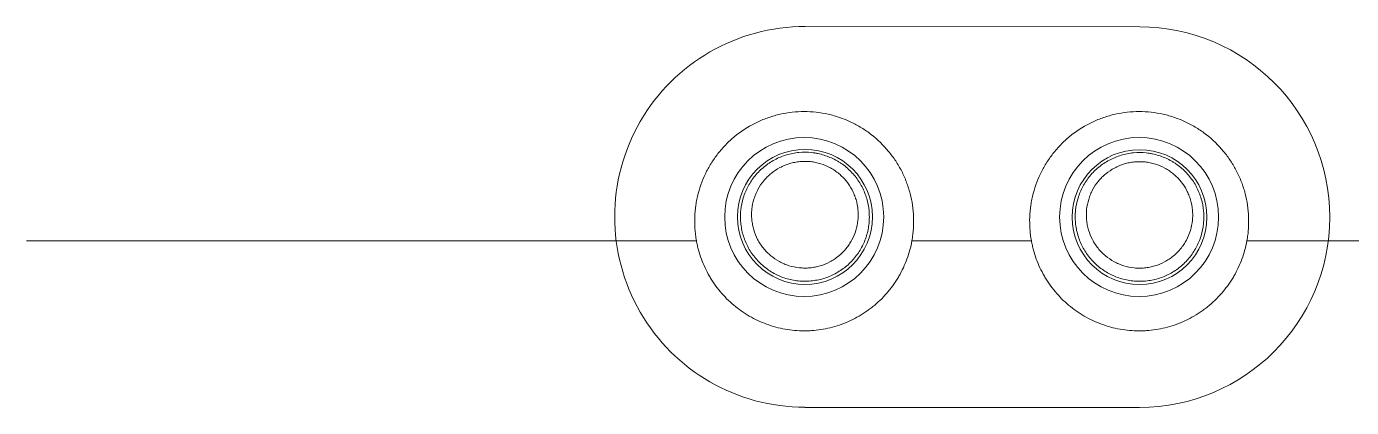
# Model space of a CAD drawing. Header units: inches. Extents: x 3778 to 56227, y -16914 to 35091.
# Drawn here: x 35034.41 to 35046.32, y -13082.33 to -13078.91 of the extents above; entities that cross this region are included whole.
import ezdxf

# ---------------------------------------------------------------- set-up
doc = ezdxf.new("R2010")
doc.units = ezdxf.units.IN
doc.header["$LTSCALE"] = 100
doc.header["$MEASUREMENT"] = 0
doc.layers.add('2-con', color=2, linetype='Continuous')
doc.layers.add('mark-B', color=2, linetype='Continuous', lineweight=20)

# ---------------------------------------------------------------- blocks, each defined once
blk = doc.blocks.new('무풍1way 일반')
at = {"layer": 'mark-B'}
for p, q in [((494.029, -459.665), (497.038, -459.665)), ((497.036, -463.088), (494.026, -463.085))]:
    blk.add_line(p, q, dxfattribs=at)
for centre, radius in [((494.032, -461.376), 0.715), ((494.032, -461.376), 0.715), ((494.032, -461.376), 0.715), ((494.032, -461.376), 0.715), ((494.028, -461.375), 0.606), ((497.044, -461.376), 0.715), ((497.044, -461.376), 0.715), ((497.044, -461.376), 0.715), ((497.044, -461.376), 0.715), ((497.037, -461.377), 0.607)]:
    blk.add_circle(centre, radius, dxfattribs=at)
for centre, radius, start, end in [((494.028, -461.375), 1.71, 89.9871, 269.9424), ((497.037, -461.377), 1.711, 269.9424, 89.9871)]:
    blk.add_arc(centre, radius, start, end, dxfattribs=at)
for points, knots in [([(495.001, -461.163), (494.998, -461.149), (494.995, -461.135), (494.989, -461.107), (494.986, -461.093), (494.974, -461.052), (494.966, -461.025), (494.937, -460.945), (494.913, -460.894), (494.877, -460.833), (494.87, -460.82), (494.854, -460.796), (494.846, -460.784), (494.822, -460.749), (494.804, -460.727), (494.75, -460.661), (494.71, -460.621), (494.644, -460.566), (494.621, -460.548), (494.574, -460.515), (494.55, -460.5), (494.476, -460.457), (494.424, -460.433), (494.343, -460.403), (494.315, -460.394), (494.26, -460.379), (494.232, -460.373), (494.147, -460.358), (494.09, -460.353), (494.018, -460.353), (494.003, -460.353), (493.974, -460.354), (493.931, -460.357), (493.888, -460.363), (493.804, -460.378), (493.748, -460.393), (493.667, -460.422), (493.64, -460.434), (493.588, -460.458), (493.538, -460.484), (493.49, -460.515), (493.454, -460.54), (493.443, -460.548), (493.42, -460.566), (493.409, -460.575), (493.354, -460.621), (493.314, -460.661), (493.259, -460.727), (493.242, -460.749), (493.217, -460.784), (493.209, -460.796), (493.194, -460.82), (493.186, -460.832), (493.151, -460.894), (493.127, -460.945), (493.097, -461.025), (493.089, -461.052), (493.074, -461.107), (493.068, -461.135), (493.063, -461.163)], [0, 0, 0, 0, 0.015625, 0.015625, 0.03125, 0.03125, 0.0625, 0.0625, 0.125, 0.125, 0.140625, 0.140625, 0.15625, 0.15625, 0.1875, 0.1875, 0.25, 0.25, 0.28125, 0.28125, 0.3125, 0.3125, 0.375, 0.375, 0.40625, 0.40625, 0.4375, 0.4375, 0.5, 0.5, 0.515625, 0.515625, 0.53125, 0.5625, 0.5625, 0.625, 0.625, 0.65625, 0.65625, 0.6875, 0.71875, 0.71875, 0.734375, 0.734375, 0.75, 0.75, 0.8125, 0.8125, 0.84375, 0.84375, 0.859375, 0.859375, 0.875, 0.875, 0.9375, 0.9375, 0.96875, 0.96875, 1, 1, 1, 1]), ([(495.001, -461.163), (494.998, -461.149), (494.995, -461.135), (494.989, -461.107), (494.986, -461.093), (494.974, -461.052), (494.966, -461.025), (494.937, -460.945), (494.913, -460.894), (494.877, -460.833), (494.87, -460.82), (494.854, -460.796), (494.846, -460.784), (494.822, -460.749), (494.804, -460.727), (494.75, -460.661), (494.71, -460.621), (494.644, -460.566), (494.621, -460.548), (494.574, -460.515), (494.55, -460.5), (494.476, -460.457), (494.424, -460.433), (494.343, -460.403), (494.315, -460.394), (494.26, -460.379), (494.232, -460.373), (494.147, -460.358), (494.09, -460.353), (494.018, -460.353), (494.003, -460.353), (493.974, -460.354), (493.931, -460.357), (493.888, -460.363), (493.804, -460.378), (493.748, -460.393), (493.667, -460.422), (493.64, -460.434), (493.588, -460.458), (493.538, -460.484), (493.49, -460.515), (493.454, -460.54), (493.443, -460.548), (493.42, -460.566), (493.409, -460.575), (493.354, -460.621), (493.314, -460.661), (493.259, -460.727), (493.242, -460.749), (493.217, -460.784), (493.209, -460.796), (493.194, -460.82), (493.186, -460.832), (493.151, -460.894), (493.127, -460.945), (493.097, -461.025), (493.089, -461.052), (493.074, -461.107), (493.068, -461.135), (493.063, -461.163)], [0, 0, 0, 0, 0.015625, 0.015625, 0.03125, 0.03125, 0.0625, 0.0625, 0.125, 0.125, 0.140625, 0.140625, 0.15625, 0.15625, 0.1875, 0.1875, 0.25, 0.25, 0.28125, 0.28125, 0.3125, 0.3125, 0.375, 0.375, 0.40625, 0.40625, 0.4375, 0.4375, 0.5, 0.5, 0.515625, 0.515625, 0.53125, 0.5625, 0.5625, 0.625, 0.625, 0.65625, 0.65625, 0.6875, 0.71875, 0.71875, 0.734375, 0.734375, 0.75, 0.75, 0.8125, 0.8125, 0.84375, 0.84375, 0.859375, 0.859375, 0.875, 0.875, 0.9375, 0.9375, 0.96875, 0.96875, 1, 1, 1, 1]), ([(498.013, -461.163), (498.01, -461.149), (498.008, -461.135), (498.001, -461.107), (497.998, -461.093), (497.987, -461.052), (497.978, -461.025), (497.949, -460.945), (497.925, -460.894), (497.889, -460.833), (497.882, -460.82), (497.867, -460.796), (497.859, -460.784), (497.834, -460.749), (497.817, -460.727), (497.762, -460.661), (497.722, -460.621), (497.656, -460.566), (497.633, -460.548), (497.586, -460.515), (497.562, -460.5), (497.488, -460.457), (497.436, -460.433), (497.355, -460.403), (497.328, -460.394), (497.272, -460.379), (497.244, -460.373), (497.159, -460.358), (497.102, -460.353), (497.03, -460.353), (497.015, -460.353), (496.987, -460.354), (496.943, -460.357), (496.901, -460.363), (496.816, -460.378), (496.761, -460.393), (496.679, -460.422), (496.653, -460.434), (496.601, -460.458), (496.55, -460.484), (496.502, -460.515), (496.467, -460.54), (496.455, -460.548), (496.433, -460.566), (496.421, -460.575), (496.366, -460.621), (496.326, -460.661), (496.271, -460.727), (496.254, -460.749), (496.23, -460.784), (496.222, -460.796), (496.206, -460.82), (496.199, -460.832), (496.163, -460.894), (496.139, -460.945), (496.11, -461.025), (496.101, -461.052), (496.086, -461.107), (496.08, -461.135), (496.075, -461.163)], [0, 0, 0, 0, 0.015625, 0.015625, 0.03125, 0.03125, 0.0625, 0.0625, 0.125, 0.125, 0.140625, 0.140625, 0.15625, 0.15625, 0.1875, 0.1875, 0.25, 0.25, 0.28125, 0.28125, 0.3125, 0.3125, 0.375, 0.375, 0.40625, 0.40625, 0.4375, 0.4375, 0.5, 0.5, 0.515625, 0.515625, 0.53125, 0.5625, 0.5625, 0.625, 0.625, 0.65625, 0.65625, 0.6875, 0.71875, 0.71875, 0.734375, 0.734375, 0.75, 0.75, 0.8125, 0.8125, 0.84375, 0.84375, 0.859375, 0.859375, 0.875, 0.875, 0.9375, 0.9375, 0.96875, 0.96875, 1, 1, 1, 1]), ([(498.013, -461.163), (498.01, -461.149), (498.008, -461.135), (498.001, -461.107), (497.998, -461.093), (497.987, -461.052), (497.978, -461.025), (497.949, -460.945), (497.925, -460.894), (497.889, -460.833), (497.882, -460.82), (497.867, -460.796), (497.859, -460.784), (497.834, -460.749), (497.817, -460.727), (497.762, -460.661), (497.722, -460.621), (497.656, -460.566), (497.633, -460.548), (497.586, -460.515), (497.562, -460.5), (497.488, -460.457), (497.436, -460.433), (497.355, -460.403), (497.328, -460.394), (497.272, -460.379), (497.244, -460.373), (497.159, -460.358), (497.102, -460.353), (497.03, -460.353), (497.015, -460.353), (496.987, -460.354), (496.943, -460.357), (496.901, -460.363), (496.816, -460.378), (496.761, -460.393), (496.679, -460.422), (496.653, -460.434), (496.601, -460.458), (496.55, -460.484), (496.502, -460.515), (496.467, -460.54), (496.455, -460.548), (496.433, -460.566), (496.421, -460.575), (496.366, -460.621), (496.326, -460.661), (496.271, -460.727), (496.254, -460.749), (496.23, -460.784), (496.222, -460.796), (496.206, -460.82), (496.199, -460.832), (496.163, -460.894), (496.139, -460.945), (496.11, -461.025), (496.101, -461.052), (496.086, -461.107), (496.08, -461.135), (496.075, -461.163)], [0, 0, 0, 0, 0.015625, 0.015625, 0.03125, 0.03125, 0.0625, 0.0625, 0.125, 0.125, 0.140625, 0.140625, 0.15625, 0.15625, 0.1875, 0.1875, 0.25, 0.25, 0.28125, 0.28125, 0.3125, 0.3125, 0.375, 0.375, 0.40625, 0.40625, 0.4375, 0.4375, 0.5, 0.5, 0.515625, 0.515625, 0.53125, 0.5625, 0.5625, 0.625, 0.625, 0.65625, 0.65625, 0.6875, 0.71875, 0.71875, 0.734375, 0.734375, 0.75, 0.75, 0.8125, 0.8125, 0.84375, 0.84375, 0.859375, 0.859375, 0.875, 0.875, 0.9375, 0.9375, 0.96875, 0.96875, 1, 1, 1, 1]), ([(493.578, -461.74), (493.554, -461.71), (493.533, -461.679), (493.507, -461.628), (493.499, -461.611), (493.485, -461.576), (493.479, -461.558), (493.463, -461.504), (493.456, -461.467), (493.45, -461.411), (493.45, -461.392), (493.45, -461.354), (493.451, -461.335), (493.457, -461.279), (493.464, -461.243), (493.486, -461.17), (493.501, -461.135), (493.528, -461.086), (493.537, -461.07), (493.559, -461.038), (493.57, -461.023), (493.606, -460.979), (493.633, -460.952), (493.677, -460.916), (493.692, -460.905), (493.724, -460.884), (493.74, -460.874), (493.79, -460.848), (493.825, -460.833), (493.88, -460.817), (493.899, -460.812), (493.936, -460.805), (493.974, -460.8), (494.012, -460.798), (494.04, -460.798), (494.05, -460.798), (494.069, -460.799), (494.079, -460.8), (494.126, -460.805), (494.163, -460.813), (494.218, -460.83), (494.236, -460.836), (494.262, -460.847), (494.271, -460.851), (494.288, -460.859), (494.296, -460.864), (494.338, -460.886), (494.369, -460.908), (494.413, -460.944), (494.427, -460.957), (494.454, -460.984), (494.466, -460.998), (494.49, -461.028), (494.502, -461.043), (494.522, -461.075), (494.532, -461.091), (494.558, -461.141), (494.572, -461.176), (494.588, -461.231), (494.593, -461.249), (494.6, -461.286), (494.605, -461.323), (494.607, -461.361), (494.607, -461.398), (494.605, -461.418), (494.6, -461.474), (494.592, -461.511), (494.576, -461.564), (494.569, -461.582), (494.554, -461.617), (494.546, -461.634), (494.52, -461.684), (494.499, -461.715), (494.462, -461.759), (494.45, -461.773), (494.423, -461.8), (494.409, -461.813), (494.365, -461.848), (494.333, -461.869), (494.283, -461.896), (494.265, -461.904), (494.23, -461.919), (494.194, -461.931), (494.158, -461.941), (494.12, -461.948), (494.101, -461.951), (494.044, -461.956), (494.006, -461.956), (493.959, -461.951), (493.95, -461.95), (493.931, -461.947), (493.921, -461.945), (493.893, -461.939), (493.875, -461.934), (493.82, -461.918), (493.785, -461.903), (493.743, -461.88), (493.735, -461.875), (493.719, -461.865), (493.695, -461.85), (493.657, -461.821), (493.629, -461.796), (493.603, -461.769), (493.59, -461.755), (493.578, -461.74)], [0, 0, 0, 0, 0.03125, 0.03125, 0.046875, 0.046875, 0.0625, 0.0625, 0.09375, 0.09375, 0.109375, 0.109375, 0.125, 0.125, 0.15625, 0.15625, 0.1875, 0.1875, 0.203125, 0.203125, 0.21875, 0.21875, 0.25, 0.25, 0.265625, 0.265625, 0.28125, 0.28125, 0.3125, 0.3125, 0.328125, 0.328125, 0.34375, 0.359375, 0.359375, 0.367188, 0.367188, 0.375, 0.375, 0.40625, 0.40625, 0.421875, 0.421875, 0.429688, 0.429688, 0.4375, 0.4375, 0.46875, 0.46875, 0.484375, 0.484375, 0.5, 0.5, 0.515625, 0.515625, 0.53125, 0.53125, 0.5625, 0.5625, 0.578125, 0.578125, 0.59375, 0.609375, 0.609375, 0.625, 0.625, 0.65625, 0.65625, 0.671875, 0.671875, 0.6875, 0.6875, 0.71875, 0.71875, 0.734375, 0.734375, 0.75, 0.75, 0.78125, 0.78125, 0.796875, 0.796875, 0.8125, 0.828125, 0.828125, 0.84375, 0.84375, 0.875, 0.875, 0.882813, 0.882813, 0.890625, 0.890625, 0.90625, 0.90625, 0.9375, 0.9375, 0.945313, 0.945313, 0.953125, 0.96875, 0.984375, 0.984375, 1, 1, 1, 1]), ([(496.586, -461.742), (496.562, -461.712), (496.541, -461.681), (496.515, -461.63), (496.507, -461.613), (496.493, -461.578), (496.487, -461.56), (496.471, -461.506), (496.464, -461.469), (496.459, -461.412), (496.458, -461.393), (496.458, -461.356), (496.459, -461.337), (496.465, -461.281), (496.472, -461.244), (496.495, -461.171), (496.509, -461.136), (496.536, -461.087), (496.546, -461.07), (496.567, -461.039), (496.579, -461.024), (496.615, -460.98), (496.642, -460.953), (496.686, -460.917), (496.701, -460.906), (496.733, -460.885), (496.749, -460.875), (496.8, -460.848), (496.835, -460.834), (496.89, -460.817), (496.908, -460.813), (496.946, -460.806), (496.984, -460.8), (497.022, -460.799), (497.05, -460.799), (497.06, -460.799), (497.079, -460.8), (497.088, -460.801), (497.136, -460.806), (497.173, -460.813), (497.228, -460.83), (497.246, -460.837), (497.272, -460.848), (497.281, -460.852), (497.298, -460.86), (497.307, -460.865), (497.348, -460.888), (497.38, -460.909), (497.423, -460.945), (497.438, -460.958), (497.464, -460.986), (497.477, -461), (497.501, -461.029), (497.512, -461.045), (497.533, -461.077), (497.542, -461.093), (497.569, -461.143), (497.583, -461.178), (497.599, -461.233), (497.603, -461.251), (497.61, -461.288), (497.616, -461.325), (497.617, -461.363), (497.617, -461.401), (497.616, -461.42), (497.61, -461.476), (497.603, -461.513), (497.586, -461.567), (497.579, -461.585), (497.565, -461.62), (497.557, -461.637), (497.53, -461.687), (497.509, -461.718), (497.472, -461.762), (497.459, -461.776), (497.432, -461.803), (497.418, -461.816), (497.374, -461.851), (497.343, -461.872), (497.292, -461.899), (497.275, -461.908), (497.24, -461.922), (497.204, -461.935), (497.167, -461.944), (497.129, -461.951), (497.11, -461.954), (497.053, -461.959), (497.015, -461.959), (496.968, -461.954), (496.958, -461.953), (496.939, -461.95), (496.93, -461.948), (496.902, -461.942), (496.883, -461.937), (496.829, -461.92), (496.794, -461.906), (496.752, -461.883), (496.743, -461.878), (496.727, -461.868), (496.703, -461.853), (496.665, -461.824), (496.638, -461.798), (496.611, -461.771), (496.598, -461.757), (496.586, -461.742)], [0, 0, 0, 0, 0.03125, 0.03125, 0.046875, 0.046875, 0.0625, 0.0625, 0.09375, 0.09375, 0.109375, 0.109375, 0.125, 0.125, 0.15625, 0.15625, 0.1875, 0.1875, 0.203125, 0.203125, 0.21875, 0.21875, 0.25, 0.25, 0.265625, 0.265625, 0.28125, 0.28125, 0.3125, 0.3125, 0.328125, 0.328125, 0.34375, 0.359375, 0.359375, 0.367188, 0.367188, 0.375, 0.375, 0.40625, 0.40625, 0.421875, 0.421875, 0.429688, 0.429688, 0.4375, 0.4375, 0.46875, 0.46875, 0.484375, 0.484375, 0.5, 0.5, 0.515625, 0.515625, 0.53125, 0.53125, 0.5625, 0.5625, 0.578125, 0.578125, 0.59375, 0.609375, 0.609375, 0.625, 0.625, 0.65625, 0.65625, 0.671875, 0.671875, 0.6875, 0.6875, 0.71875, 0.71875, 0.734375, 0.734375, 0.75, 0.75, 0.78125, 0.78125, 0.796875, 0.796875, 0.8125, 0.828125, 0.828125, 0.84375, 0.84375, 0.875, 0.875, 0.882813, 0.882813, 0.890625, 0.890625, 0.90625, 0.90625, 0.9375, 0.9375, 0.945312, 0.945312, 0.953125, 0.96875, 0.984375, 0.984375, 1, 1, 1, 1]), ([(493.656, -461.695), (493.666, -461.707), (493.676, -461.719), (493.698, -461.741), (493.721, -461.762), (493.746, -461.781), (493.772, -461.799), (493.786, -461.807), (493.827, -461.83), (493.856, -461.842), (493.901, -461.856), (493.917, -461.86), (493.948, -461.866), (493.963, -461.869), (494.01, -461.873), (494.042, -461.874), (494.089, -461.869), (494.105, -461.867), (494.136, -461.861), (494.166, -461.853), (494.196, -461.843), (494.225, -461.831), (494.239, -461.824), (494.281, -461.801), (494.307, -461.784), (494.343, -461.754), (494.355, -461.744), (494.377, -461.722), (494.388, -461.71), (494.418, -461.674), (494.435, -461.648), (494.457, -461.607), (494.464, -461.593), (494.476, -461.564), (494.481, -461.549), (494.494, -461.505), (494.501, -461.474), (494.505, -461.428), (494.506, -461.412), (494.506, -461.381), (494.505, -461.35), (494.501, -461.32), (494.495, -461.289), (494.491, -461.274), (494.478, -461.229), (494.466, -461.2), (494.445, -461.159), (494.437, -461.146), (494.42, -461.119), (494.41, -461.107), (494.391, -461.082), (494.38, -461.07), (494.358, -461.048), (494.346, -461.037), (494.31, -461.007), (494.284, -460.989), (494.243, -460.967), (494.229, -460.96), (494.2, -460.948), (494.185, -460.942), (494.14, -460.928), (494.109, -460.922), (494.062, -460.917), (494.046, -460.916), (494.014, -460.916), (493.983, -460.918), (493.952, -460.922), (493.921, -460.928), (493.905, -460.932), (493.86, -460.946), (493.831, -460.958), (493.789, -460.98), (493.776, -460.988), (493.75, -461.005), (493.737, -461.015), (493.701, -461.045), (493.679, -461.067), (493.649, -461.103), (493.639, -461.116), (493.622, -461.142), (493.614, -461.155), (493.592, -461.196), (493.58, -461.225), (493.562, -461.285), (493.556, -461.315), (493.551, -461.361), (493.55, -461.376), (493.55, -461.408), (493.551, -461.423), (493.555, -461.47), (493.561, -461.5), (493.574, -461.545), (493.579, -461.559), (493.591, -461.589), (493.597, -461.603), (493.619, -461.644), (493.636, -461.67), (493.656, -461.695)], [0, 0, 0, 0, 0.015625, 0.015625, 0.03125, 0.046875, 0.046875, 0.0625, 0.0625, 0.09375, 0.09375, 0.109375, 0.109375, 0.125, 0.125, 0.15625, 0.15625, 0.171875, 0.171875, 0.1875, 0.203125, 0.203125, 0.21875, 0.21875, 0.25, 0.25, 0.265625, 0.265625, 0.28125, 0.28125, 0.3125, 0.3125, 0.328125, 0.328125, 0.34375, 0.34375, 0.375, 0.375, 0.390625, 0.390625, 0.40625, 0.421875, 0.421875, 0.4375, 0.4375, 0.46875, 0.46875, 0.484375, 0.484375, 0.5, 0.5, 0.515625, 0.515625, 0.53125, 0.53125, 0.5625, 0.5625, 0.578125, 0.578125, 0.59375, 0.59375, 0.625, 0.625, 0.640625, 0.640625, 0.65625, 0.671875, 0.671875, 0.6875, 0.6875, 0.71875, 0.71875, 0.734375, 0.734375, 0.75, 0.75, 0.78125, 0.78125, 0.796875, 0.796875, 0.8125, 0.8125, 0.84375, 0.84375, 0.875, 0.875, 0.890625, 0.890625, 0.90625, 0.90625, 0.9375, 0.9375, 0.953125, 0.953125, 0.96875, 0.96875, 1, 1, 1, 1]), ([(496.664, -461.697), (496.674, -461.709), (496.685, -461.721), (496.707, -461.744), (496.73, -461.765), (496.755, -461.784), (496.781, -461.801), (496.794, -461.81), (496.836, -461.832), (496.865, -461.845), (496.91, -461.859), (496.925, -461.863), (496.956, -461.869), (496.972, -461.872), (497.019, -461.876), (497.051, -461.877), (497.098, -461.872), (497.114, -461.87), (497.145, -461.864), (497.176, -461.856), (497.205, -461.846), (497.234, -461.834), (497.249, -461.827), (497.291, -461.805), (497.317, -461.787), (497.353, -461.757), (497.365, -461.747), (497.387, -461.725), (497.398, -461.713), (497.428, -461.677), (497.445, -461.651), (497.467, -461.61), (497.474, -461.595), (497.486, -461.566), (497.491, -461.552), (497.505, -461.507), (497.511, -461.477), (497.516, -461.43), (497.517, -461.414), (497.517, -461.383), (497.515, -461.352), (497.511, -461.322), (497.505, -461.291), (497.502, -461.276), (497.488, -461.231), (497.477, -461.202), (497.455, -461.161), (497.447, -461.147), (497.43, -461.121), (497.421, -461.108), (497.401, -461.083), (497.391, -461.072), (497.368, -461.049), (497.357, -461.038), (497.321, -461.008), (497.295, -460.991), (497.253, -460.968), (497.239, -460.961), (497.21, -460.949), (497.195, -460.943), (497.15, -460.929), (497.119, -460.923), (497.071, -460.918), (497.055, -460.917), (497.024, -460.917), (496.992, -460.918), (496.961, -460.923), (496.93, -460.929), (496.915, -460.933), (496.869, -460.946), (496.84, -460.958), (496.798, -460.98), (496.785, -460.989), (496.758, -461.006), (496.746, -461.016), (496.709, -461.045), (496.687, -461.067), (496.657, -461.104), (496.648, -461.117), (496.631, -461.143), (496.623, -461.156), (496.6, -461.197), (496.588, -461.226), (496.57, -461.286), (496.564, -461.316), (496.559, -461.362), (496.558, -461.378), (496.558, -461.409), (496.559, -461.425), (496.563, -461.471), (496.569, -461.502), (496.582, -461.547), (496.587, -461.561), (496.599, -461.591), (496.606, -461.605), (496.627, -461.646), (496.644, -461.672), (496.664, -461.697)], [0, 0, 0, 0, 0.015625, 0.015625, 0.03125, 0.046875, 0.046875, 0.0625, 0.0625, 0.09375, 0.09375, 0.109375, 0.109375, 0.125, 0.125, 0.15625, 0.15625, 0.171875, 0.171875, 0.1875, 0.203125, 0.203125, 0.21875, 0.21875, 0.25, 0.25, 0.265625, 0.265625, 0.28125, 0.28125, 0.3125, 0.3125, 0.328125, 0.328125, 0.34375, 0.34375, 0.375, 0.375, 0.390625, 0.390625, 0.40625, 0.421875, 0.421875, 0.4375, 0.4375, 0.46875, 0.46875, 0.484375, 0.484375, 0.5, 0.5, 0.515625, 0.515625, 0.53125, 0.53125, 0.5625, 0.5625, 0.578125, 0.578125, 0.59375, 0.59375, 0.625, 0.625, 0.640625, 0.640625, 0.65625, 0.671875, 0.671875, 0.6875, 0.6875, 0.71875, 0.71875, 0.734375, 0.734375, 0.75, 0.75, 0.78125, 0.78125, 0.796875, 0.796875, 0.8125, 0.8125, 0.84375, 0.84375, 0.875, 0.875, 0.890625, 0.890625, 0.90625, 0.90625, 0.9375, 0.9375, 0.953125, 0.953125, 0.96875, 0.96875, 1, 1, 1, 1]), ([(493.063, -461.163), (493.059, -461.18), (493.057, -461.198), (493.052, -461.233), (493.05, -461.251), (493.047, -461.305), (493.046, -461.341), (493.05, -461.447), (493.061, -461.517), (493.083, -461.604), (493.088, -461.622), (493.099, -461.656), (493.105, -461.673), (493.124, -461.723), (493.153, -461.788), (493.189, -461.849), (493.219, -461.895), (493.229, -461.909), (493.25, -461.938), (493.261, -461.952), (493.319, -462.021), (493.37, -462.071), (493.441, -462.127), (493.456, -462.138), (493.486, -462.158), (493.501, -462.168), (493.547, -462.196), (493.61, -462.231), (493.677, -462.258), (493.728, -462.276), (493.746, -462.281), (493.781, -462.291), (493.798, -462.296), (493.887, -462.315), (493.958, -462.323), (494.067, -462.323), (494.104, -462.321), (494.176, -462.313), (494.247, -462.301), (494.317, -462.282), (494.385, -462.258), (494.419, -462.245), (494.518, -462.198), (494.579, -462.161), (494.664, -462.094), (494.692, -462.07), (494.743, -462.02), (494.792, -461.967), (494.834, -461.91), (494.864, -461.865), (494.873, -461.85), (494.892, -461.818), (494.9, -461.803), (494.941, -461.723), (494.966, -461.656), (494.989, -461.57), (494.993, -461.553), (495, -461.517), (495.003, -461.5), (495.011, -461.447), (495.018, -461.376), (495.016, -461.305), (495.013, -461.252), (495.011, -461.234), (495.007, -461.198), (495.004, -461.18), (495.001, -461.163)], [0, 0, 0, 0, 0.015625, 0.015625, 0.03125, 0.03125, 0.0625, 0.0625, 0.125, 0.125, 0.140625, 0.140625, 0.15625, 0.15625, 0.1875, 0.21875, 0.21875, 0.234375, 0.234375, 0.25, 0.25, 0.3125, 0.3125, 0.328125, 0.328125, 0.34375, 0.34375, 0.375, 0.40625, 0.40625, 0.421875, 0.421875, 0.4375, 0.4375, 0.5, 0.5, 0.53125, 0.53125, 0.5625, 0.59375, 0.59375, 0.625, 0.625, 0.6875, 0.6875, 0.71875, 0.71875, 0.75, 0.78125, 0.78125, 0.796875, 0.796875, 0.8125, 0.8125, 0.875, 0.875, 0.890625, 0.890625, 0.90625, 0.90625, 0.9375, 0.96875, 0.96875, 0.984375, 0.984375, 1, 1, 1, 1]), ([(493.063, -461.163), (493.059, -461.18), (493.057, -461.198), (493.052, -461.233), (493.05, -461.251), (493.047, -461.305), (493.046, -461.341), (493.05, -461.447), (493.061, -461.517), (493.083, -461.604), (493.088, -461.622), (493.099, -461.656), (493.105, -461.673), (493.124, -461.723), (493.153, -461.788), (493.189, -461.849), (493.219, -461.895), (493.229, -461.909), (493.25, -461.938), (493.261, -461.952), (493.319, -462.021), (493.37, -462.071), (493.441, -462.127), (493.456, -462.138), (493.486, -462.158), (493.501, -462.168), (493.547, -462.196), (493.61, -462.231), (493.677, -462.258), (493.728, -462.276), (493.746, -462.281), (493.781, -462.291), (493.798, -462.296), (493.887, -462.315), (493.958, -462.323), (494.067, -462.323), (494.104, -462.321), (494.176, -462.313), (494.247, -462.301), (494.317, -462.282), (494.385, -462.258), (494.419, -462.245), (494.518, -462.198), (494.579, -462.161), (494.664, -462.094), (494.692, -462.07), (494.743, -462.02), (494.792, -461.967), (494.834, -461.91), (494.864, -461.865), (494.873, -461.85), (494.892, -461.818), (494.9, -461.803), (494.941, -461.723), (494.966, -461.656), (494.989, -461.57), (494.993, -461.553), (495, -461.517), (495.003, -461.5), (495.011, -461.447), (495.018, -461.376), (495.016, -461.305), (495.013, -461.252), (495.011, -461.234), (495.007, -461.198), (495.004, -461.18), (495.001, -461.163)], [0, 0, 0, 0, 0.015625, 0.015625, 0.03125, 0.03125, 0.0625, 0.0625, 0.125, 0.125, 0.140625, 0.140625, 0.15625, 0.15625, 0.1875, 0.21875, 0.21875, 0.234375, 0.234375, 0.25, 0.25, 0.3125, 0.3125, 0.328125, 0.328125, 0.34375, 0.34375, 0.375, 0.40625, 0.40625, 0.421875, 0.421875, 0.4375, 0.4375, 0.5, 0.5, 0.53125, 0.53125, 0.5625, 0.59375, 0.59375, 0.625, 0.625, 0.6875, 0.6875, 0.71875, 0.71875, 0.75, 0.78125, 0.78125, 0.796875, 0.796875, 0.8125, 0.8125, 0.875, 0.875, 0.890625, 0.890625, 0.90625, 0.90625, 0.9375, 0.96875, 0.96875, 0.984375, 0.984375, 1, 1, 1, 1]), ([(496.075, -461.163), (496.072, -461.18), (496.069, -461.198), (496.065, -461.233), (496.063, -461.251), (496.059, -461.305), (496.059, -461.341), (496.063, -461.447), (496.073, -461.517), (496.096, -461.604), (496.101, -461.622), (496.112, -461.656), (496.118, -461.673), (496.137, -461.723), (496.165, -461.788), (496.201, -461.849), (496.231, -461.895), (496.241, -461.909), (496.263, -461.938), (496.274, -461.952), (496.331, -462.021), (496.382, -462.071), (496.453, -462.127), (496.468, -462.138), (496.498, -462.158), (496.513, -462.168), (496.559, -462.196), (496.622, -462.231), (496.689, -462.258), (496.741, -462.276), (496.758, -462.281), (496.793, -462.291), (496.811, -462.296), (496.899, -462.315), (496.971, -462.323), (497.08, -462.323), (497.116, -462.321), (497.189, -462.313), (497.26, -462.301), (497.329, -462.282), (497.398, -462.258), (497.432, -462.245), (497.53, -462.198), (497.591, -462.161), (497.677, -462.094), (497.704, -462.07), (497.756, -462.02), (497.804, -461.967), (497.847, -461.91), (497.876, -461.865), (497.886, -461.85), (497.904, -461.818), (497.913, -461.803), (497.953, -461.723), (497.979, -461.656), (498.001, -461.57), (498.005, -461.553), (498.012, -461.517), (498.016, -461.5), (498.023, -461.447), (498.03, -461.376), (498.029, -461.305), (498.025, -461.252), (498.023, -461.234), (498.019, -461.198), (498.016, -461.18), (498.013, -461.163)], [0, 0, 0, 0, 0.015625, 0.015625, 0.03125, 0.03125, 0.0625, 0.0625, 0.125, 0.125, 0.140625, 0.140625, 0.15625, 0.15625, 0.1875, 0.21875, 0.21875, 0.234375, 0.234375, 0.25, 0.25, 0.3125, 0.3125, 0.328125, 0.328125, 0.34375, 0.34375, 0.375, 0.40625, 0.40625, 0.421875, 0.421875, 0.4375, 0.4375, 0.5, 0.5, 0.53125, 0.53125, 0.5625, 0.59375, 0.59375, 0.625, 0.625, 0.6875, 0.6875, 0.71875, 0.71875, 0.75, 0.78125, 0.78125, 0.796875, 0.796875, 0.8125, 0.8125, 0.875, 0.875, 0.890625, 0.890625, 0.90625, 0.90625, 0.9375, 0.96875, 0.96875, 0.984375, 0.984375, 1, 1, 1, 1]), ([(496.075, -461.163), (496.072, -461.18), (496.069, -461.198), (496.065, -461.233), (496.063, -461.251), (496.059, -461.305), (496.059, -461.341), (496.063, -461.447), (496.073, -461.517), (496.096, -461.604), (496.101, -461.622), (496.112, -461.656), (496.118, -461.673), (496.137, -461.723), (496.165, -461.788), (496.201, -461.849), (496.231, -461.895), (496.241, -461.909), (496.263, -461.938), (496.274, -461.952), (496.331, -462.021), (496.382, -462.071), (496.453, -462.127), (496.468, -462.138), (496.498, -462.158), (496.513, -462.168), (496.559, -462.196), (496.622, -462.231), (496.689, -462.258), (496.741, -462.276), (496.758, -462.281), (496.793, -462.291), (496.811, -462.296), (496.899, -462.315), (496.971, -462.323), (497.08, -462.323), (497.116, -462.321), (497.189, -462.313), (497.26, -462.301), (497.329, -462.282), (497.398, -462.258), (497.432, -462.245), (497.53, -462.198), (497.591, -462.161), (497.677, -462.094), (497.704, -462.07), (497.756, -462.02), (497.804, -461.967), (497.847, -461.91), (497.876, -461.865), (497.886, -461.85), (497.904, -461.818), (497.913, -461.803), (497.953, -461.723), (497.979, -461.656), (498.001, -461.57), (498.005, -461.553), (498.012, -461.517), (498.016, -461.5), (498.023, -461.447), (498.03, -461.376), (498.029, -461.305), (498.025, -461.252), (498.023, -461.234), (498.019, -461.198), (498.016, -461.18), (498.013, -461.163)], [0, 0, 0, 0, 0.015625, 0.015625, 0.03125, 0.03125, 0.0625, 0.0625, 0.125, 0.125, 0.140625, 0.140625, 0.15625, 0.15625, 0.1875, 0.21875, 0.21875, 0.234375, 0.234375, 0.25, 0.25, 0.3125, 0.3125, 0.328125, 0.328125, 0.34375, 0.34375, 0.375, 0.40625, 0.40625, 0.421875, 0.421875, 0.4375, 0.4375, 0.5, 0.5, 0.53125, 0.53125, 0.5625, 0.59375, 0.59375, 0.625, 0.625, 0.6875, 0.6875, 0.71875, 0.71875, 0.75, 0.78125, 0.78125, 0.796875, 0.796875, 0.8125, 0.8125, 0.875, 0.875, 0.890625, 0.890625, 0.90625, 0.90625, 0.9375, 0.96875, 0.96875, 0.984375, 0.984375, 1, 1, 1, 1])]:
    blk.add_open_spline(points, degree=3, knots=knots, dxfattribs=at)
for points in [[(447.943, -461.163), (462.983, -461.163), (478.023, -461.163), (493.063, -461.163)], [(447.943, -461.163), (462.983, -461.163), (478.023, -461.163), (493.063, -461.163)], [(495.001, -461.163), (495.359, -461.163), (495.717, -461.163), (496.075, -461.163)], [(495.001, -461.163), (495.359, -461.163), (495.717, -461.163), (496.075, -461.163)], [(498.013, -461.163), (499.017, -461.163), (500.021, -461.163), (501.025, -461.163)], [(498.013, -461.163), (499.017, -461.163), (500.021, -461.163), (501.025, -461.163)], [(501.025, -461.163), (502.03, -461.163), (503.034, -461.163), (504.038, -461.163)], [(501.025, -461.163), (502.03, -461.163), (503.034, -461.163), (504.038, -461.163)]]:
    blk.add_open_spline(points, degree=3, dxfattribs=at)
blk = doc.blocks.new('dpdjzjs')
at = {"layer": 'mark-B', "rotation": 180}
blk.add_blockref('무풍1way 일반', (171509.31, 88288.448), dxfattribs=at)

msp = doc.modelspace()

# ---------------------------------------------------------------- block references
at = {"layer": '2-con'}
msp.add_blockref('dpdjzjs', (-135970.865, -101830.442), dxfattribs=at)

doc.saveas('drawing.dxf')
